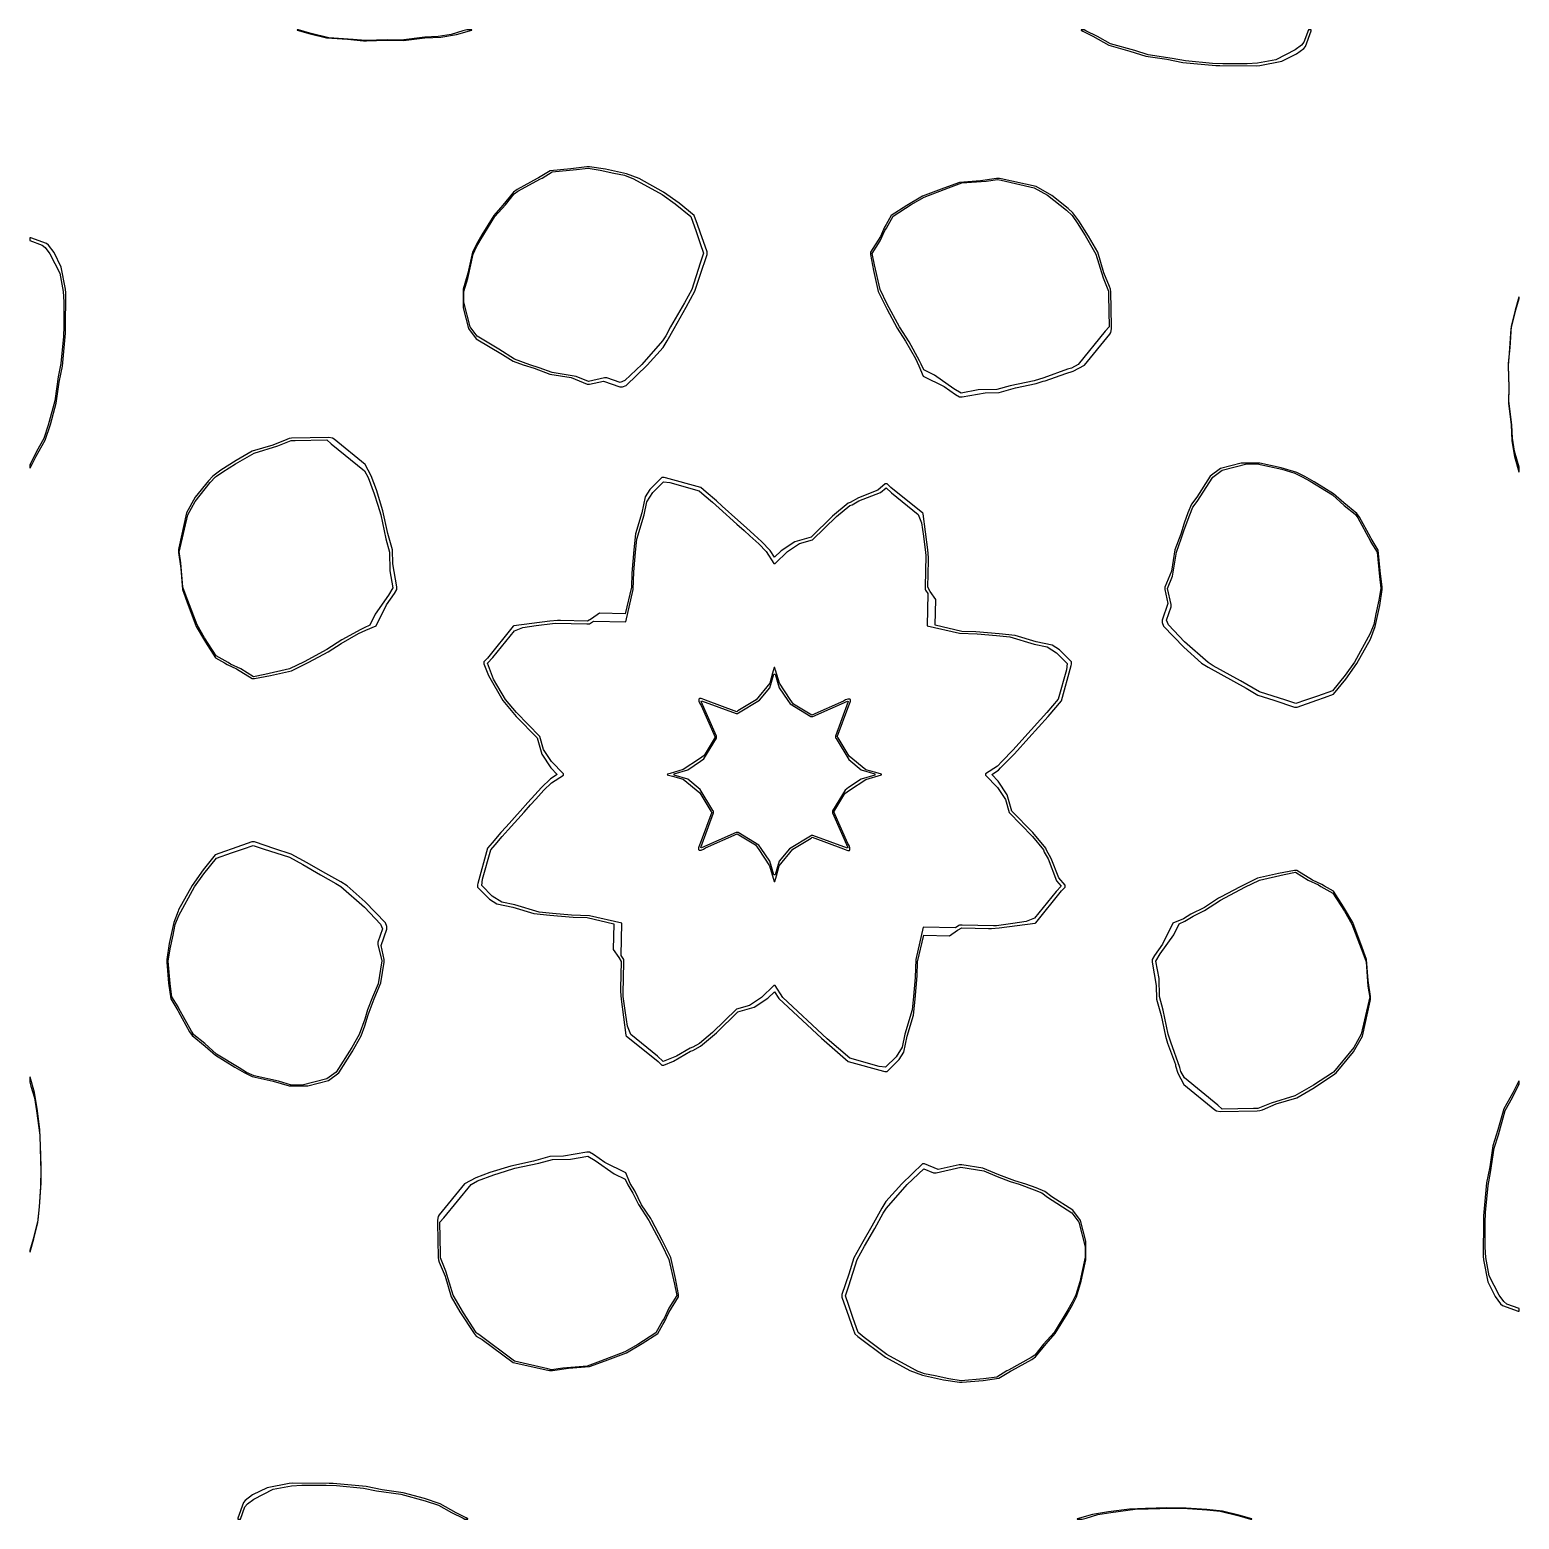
# Model space of a CAD drawing. Extents: x 65 to 85, y 65 to 85.
import ezdxf

# ---------------------------------------------------------------- set-up
doc = ezdxf.new("R2010")
doc.units = 0

msp = doc.modelspace()

# ---------------------------------------------------------------- linework, layer by layer
for points in [[(68.589, 84.999), (68.589, 84.996), (68.764, 84.944), (68.983, 84.89), (69.267, 84.871), (69.481, 84.85), (69.52, 84.85), (69.789, 84.858), (70.019, 84.854), (70.303, 84.892), (70.518, 84.901), (70.73, 84.934), (70.938, 84.996), (70.938, 84.999), (70.871, 84.999), (70.817, 84.984), (70.66, 84.937), (70.482, 84.909), (70.307, 84.901), (69.987, 84.859), (69.805, 84.862), (69.51, 84.853), (69.343, 84.87), (69.017, 84.891), (68.762, 84.954), (68.609, 84.999), (68.589, 84.999)], [(79.275, 84.914), (79.488, 84.791), (79.771, 84.713), (79.985, 84.644), (80.268, 84.603), (80.483, 84.562), (80.926, 84.52), (80.98, 84.518), (81.466, 84.517), (81.517, 84.521), (81.814, 84.576), (82.009, 84.674), (82.107, 84.747), (82.128, 84.775), (82.206, 84.984), (82.206, 84.999), (82.171, 84.999), (82.109, 84.835), (82.078, 84.792), (81.991, 84.728), (81.731, 84.597), (81.483, 84.551), (81.346, 84.54), (81.019, 84.541), (80.88, 84.548), (80.517, 84.582), (80.341, 84.615), (80.015, 84.662), (79.839, 84.719), (79.512, 84.809), (79.335, 84.911), (79.179, 84.985), (79.157, 84.999), (79.117, 84.999), (79.117, 84.992), (79.138, 84.979), (79.275, 84.914)], [(70.89, 80.989), (70.994, 80.851), (71.348, 80.64), (71.489, 80.55), (71.625, 80.5), (71.772, 80.454), (71.985, 80.376), (72.271, 80.33), (72.484, 80.239), (72.518, 80.239), (72.702, 80.282), (72.925, 80.206), (72.958, 80.206), (73.009, 80.224), (73.291, 80.494), (73.503, 80.735), (73.558, 80.823), (73.651, 80.99), (73.815, 81.275), (73.932, 81.488), (74, 81.706), (74.094, 81.983), (74.094, 82.016), (74, 82.28), (73.966, 82.385), (73.923, 82.507), (73.722, 82.673), (73.509, 82.821), (73.184, 83.001), (73.014, 83.066), (72.89, 83.091), (72.731, 83.127), (72.518, 83.161), (72.481, 83.161), (72.267, 83.132), (71.987, 83.106), (71.831, 83.01), (71.812, 83.001), (71.547, 82.855), (71.494, 82.818), (71.354, 82.644), (71.231, 82.507), (71.071, 82.245), (70.998, 82.121), (70.946, 82.013), (70.884, 81.73), (70.82, 81.517), (70.819, 81.268), (70.89, 80.989)], [(70.881, 81.66), (70.953, 81.987), (71.001, 82.087), (71.061, 82.19), (71.246, 82.493), (71.388, 82.65), (71.506, 82.796), (71.554, 82.83), (71.859, 82.999), (71.88, 83.009), (72.013, 83.09), (72.343, 83.121), (72.498, 83.142), (72.659, 83.116), (72.841, 83.075), (72.986, 83.046), (73.108, 82.999), (73.491, 82.787), (73.668, 82.664), (73.876, 82.492), (73.947, 82.289), (74, 82.129), (74.046, 82), (74, 81.865), (73.891, 81.512), (73.793, 81.335), (73.605, 81.01), (73.539, 80.889), (73.497, 80.822), (73.219, 80.505), (72.991, 80.288), (72.926, 80.265), (72.75, 80.324), (72.716, 80.324), (72.504, 80.275), (72.339, 80.345), (72.015, 80.397), (71.838, 80.462), (71.717, 80.5), (71.51, 80.576), (71.299, 80.712), (71.006, 80.887), (70.912, 81.011), (70.827, 81.341), (70.828, 81.483), (70.881, 81.66)], [(76.288, 81.982), (76.331, 81.769), (76.394, 81.487), (76.507, 81.251), (76.648, 80.991), (76.759, 80.819), (76.891, 80.584), (76.937, 80.489), (76.996, 80.35), (77.28, 80.209), (77.432, 80.102), (77.486, 80.071), (77.518, 80.071), (77.83, 80.126), (78.017, 80.13), (78.236, 80.192), (78.515, 80.25), (78.607, 80.279), (78.632, 80.285), (78.912, 80.386), (79.012, 80.417), (79.162, 80.496), (79.503, 80.914), (79.515, 80.934), (79.526, 80.982), (79.526, 81.02), (79.517, 81.482), (79.512, 81.515), (79.5, 81.55), (79.424, 81.734), (79.341, 82.011), (79.217, 82.226), (79.085, 82.434), (79.034, 82.507), (79.005, 82.542), (78.942, 82.601), (78.723, 82.776), (78.512, 82.894), (78.044, 82.999), (78.019, 83.003), (77.981, 83.003), (77.766, 82.971), (77.484, 82.948), (77.275, 82.871), (76.989, 82.763), (76.776, 82.641), (76.568, 82.505), (76.498, 82.384), (76.475, 82.348), (76.421, 82.225), (76.288, 82.014), (76.288, 81.982)], [(76.42, 82.165), (76.482, 82.305), (76.502, 82.336), (76.593, 82.495), (76.834, 82.652), (77.011, 82.753), (77.338, 82.877), (77.515, 82.942), (77.841, 82.968), (77.995, 82.991), (78.044, 82.978), (78.488, 82.878), (78.667, 82.778), (78.92, 82.575), (78.995, 82.504), (79.005, 82.493), (79.064, 82.406), (79.173, 82.236), (79.316, 81.988), (79.412, 81.667), (79.485, 81.491), (79.484, 81.472), (79.484, 81.433), (79.495, 81.011), (79.441, 80.951), (79.075, 80.503), (78.988, 80.457), (78.934, 80.441), (78.614, 80.325), (78.485, 80.287), (78.165, 80.219), (77.983, 80.168), (77.736, 80.163), (77.507, 80.122), (77.408, 80.18), (77.15, 80.36), (77.004, 80.433), (76.97, 80.511), (76.949, 80.556), (76.808, 80.808), (76.677, 81.009), (76.511, 81.316), (76.417, 81.513), (76.343, 81.841), (76.313, 81.994), (76.42, 82.165)], [(65.001, 79.117), (65.008, 79.117), (65.021, 79.138), (65.086, 79.275), (65.209, 79.489), (65.278, 79.701), (65.356, 79.984), (65.397, 80.268), (65.438, 80.483), (65.479, 80.926), (65.482, 80.98), (65.483, 81.466), (65.479, 81.517), (65.424, 81.814), (65.326, 82.009), (65.253, 82.107), (65.225, 82.128), (65.016, 82.206), (65.001, 82.206), (65.001, 82.171), (65.165, 82.109), (65.207, 82.078), (65.272, 81.991), (65.403, 81.731), (65.449, 81.483), (65.46, 81.346), (65.459, 81.019), (65.452, 80.88), (65.418, 80.517), (65.384, 80.341), (65.338, 80.016), (65.248, 79.689), (65.19, 79.511), (65.089, 79.335), (65.014, 79.179), (65.001, 79.157), (65.001, 79.117)], [(84.854, 79.981), (84.892, 79.697), (84.901, 79.482), (84.934, 79.27), (84.996, 79.062), (84.999, 79.062), (84.999, 79.128), (84.937, 79.34), (84.909, 79.518), (84.901, 79.693), (84.859, 80.013), (84.862, 80.195), (84.853, 80.49), (84.87, 80.657), (84.891, 80.983), (84.954, 81.237), (84.999, 81.39), (84.999, 81.411), (84.996, 81.411), (84.944, 81.235), (84.89, 81.017), (84.871, 80.733), (84.85, 80.519), (84.85, 80.48), (84.858, 80.211), (84.854, 79.981)], [(67.029, 77.766), (67.051, 77.484), (67.129, 77.272), (67.237, 76.989), (67.359, 76.776), (67.495, 76.568), (67.616, 76.498), (67.651, 76.475), (67.775, 76.42), (67.986, 76.288), (68.018, 76.288), (68.231, 76.331), (68.513, 76.394), (68.749, 76.507), (69.009, 76.648), (69.181, 76.759), (69.416, 76.891), (69.511, 76.937), (69.65, 76.996), (69.791, 77.28), (69.898, 77.432), (69.929, 77.486), (69.929, 77.518), (69.874, 77.83), (69.87, 78.017), (69.808, 78.236), (69.743, 78.538), (69.656, 78.823), (69.583, 79.011), (69.503, 79.162), (69.086, 79.503), (69.066, 79.515), (69.018, 79.526), (68.517, 79.517), (68.485, 79.512), (68.45, 79.5), (68.266, 79.424), (67.988, 79.341), (67.774, 79.217), (67.566, 79.085), (67.493, 79.034), (67.458, 79.005), (67.399, 78.942), (67.223, 78.723), (67.106, 78.512), (67, 78.044), (66.997, 78.019), (66.997, 77.981), (67.029, 77.766)], [(67.031, 77.841), (67.008, 77.995), (67.022, 78.044), (67.122, 78.488), (67.222, 78.667), (67.425, 78.92), (67.495, 78.995), (67.507, 79.005), (67.594, 79.064), (67.764, 79.173), (68.012, 79.316), (68.333, 79.412), (68.509, 79.485), (68.528, 79.484), (68.566, 79.484), (68.989, 79.494), (69.049, 79.441), (69.496, 79.075), (69.542, 78.989), (69.626, 78.77), (69.675, 78.614), (69.713, 78.485), (69.78, 78.165), (69.832, 77.983), (69.837, 77.736), (69.877, 77.507), (69.819, 77.408), (69.64, 77.151), (69.566, 77.004), (69.489, 76.97), (69.444, 76.949), (69.192, 76.808), (68.991, 76.677), (68.684, 76.511), (68.487, 76.417), (68.159, 76.343), (68.006, 76.313), (67.835, 76.42), (67.694, 76.482), (67.664, 76.502), (67.505, 76.593), (67.348, 76.834), (67.247, 77.011), (67.122, 77.338), (67.057, 77.515), (67.031, 77.841)], [(80.206, 77.041), (80.224, 76.991), (80.494, 76.708), (80.735, 76.497), (80.823, 76.442), (81.331, 76.158), (81.488, 76.067), (81.706, 76), (81.983, 75.906), (82.016, 75.905), (82.28, 76), (82.385, 76.034), (82.507, 76.077), (82.673, 76.278), (82.821, 76.491), (83.001, 76.815), (83.066, 76.986), (83.091, 77.11), (83.127, 77.269), (83.161, 77.482), (83.161, 77.519), (83.132, 77.733), (83.106, 78.013), (83.01, 78.169), (83.001, 78.188), (82.855, 78.453), (82.818, 78.505), (82.644, 78.646), (82.507, 78.769), (82.245, 78.929), (82.121, 79.001), (82.012, 79.054), (81.805, 79.116), (81.518, 79.179), (81.268, 79.181), (80.989, 79.11), (80.85, 79.005), (80.669, 78.723), (80.6, 78.629), (80.55, 78.512), (80.5, 78.374), (80.454, 78.228), (80.376, 78.015), (80.33, 77.729), (80.239, 77.516), (80.239, 77.482), (80.282, 77.298), (80.206, 77.074), (80.206, 77.041)], [(80.324, 77.284), (80.275, 77.496), (80.345, 77.661), (80.397, 77.985), (80.462, 78.162), (80.5, 78.283), (80.575, 78.488), (80.618, 78.588), (80.676, 78.667), (80.886, 78.993), (81.011, 79.088), (81.341, 79.172), (81.482, 79.171), (81.81, 79.1), (81.988, 79.047), (82.087, 78.998), (82.19, 78.939), (82.493, 78.754), (82.65, 78.612), (82.796, 78.494), (82.83, 78.446), (82.999, 78.141), (83.008, 78.119), (83.09, 77.987), (83.121, 77.657), (83.142, 77.502), (83.116, 77.341), (83.075, 77.159), (83.046, 77.014), (82.999, 76.892), (82.787, 76.509), (82.664, 76.332), (82.493, 76.124), (82.289, 76.053), (82.129, 76), (82, 75.954), (81.865, 76), (81.511, 76.109), (81.255, 76.256), (80.889, 76.461), (80.822, 76.503), (80.505, 76.781), (80.288, 77.009), (80.265, 77.074), (80.324, 77.25), (80.324, 77.284)], [(71.273, 73.262), (71.485, 73.219), (71.769, 73.134), (71.982, 73.112), (72.298, 73.086), (72.483, 73.078), (72.841, 72.997), (72.836, 72.651), (72.909, 72.544), (72.942, 72.487), (72.932, 72.125), (72.932, 72.087), (72.941, 71.982), (73.004, 71.501), (73.008, 71.493), (73.438, 71.146), (73.488, 71.098), (73.516, 71.098), (73.646, 71.149), (73.871, 71.284), (73.905, 71.295), (74.008, 71.354), (74.221, 71.532), (74.509, 71.813), (74.726, 71.874), (74.912, 71.996), (74.999, 72.082), (75.056, 71.993), (75.63, 71.462), (75.99, 71.147), (76.465, 71.015), (76.481, 71.013), (76.511, 71.013), (76.674, 71.173), (76.738, 71.273), (76.78, 71.485), (76.865, 71.769), (76.888, 71.982), (76.914, 72.298), (76.922, 72.483), (77.003, 72.841), (77.349, 72.836), (77.456, 72.909), (77.513, 72.942), (77.874, 72.932), (77.913, 72.932), (78.018, 72.941), (78.498, 73.005), (78.507, 73.008), (78.854, 73.438), (78.902, 73.488), (78.901, 73.512), (78.817, 73.612), (78.716, 73.871), (78.651, 73.984), (78.644, 74.01), (78.467, 74.221), (78.187, 74.509), (78.126, 74.726), (78.004, 74.912), (77.918, 74.999), (78.006, 75.056), (78.036, 75.089), (78.224, 75.279), (78.413, 75.494), (78.674, 75.779), (78.853, 75.99), (78.985, 76.465), (78.987, 76.481), (78.987, 76.511), (78.827, 76.674), (78.727, 76.738), (78.515, 76.78), (78.231, 76.865), (78.018, 76.888), (77.702, 76.914), (77.517, 76.922), (77.159, 77.003), (77.164, 77.349), (77.09, 77.456), (77.057, 77.513), (77.068, 77.874), (77.068, 77.913), (77.059, 78.018), (76.995, 78.498), (76.992, 78.507), (76.561, 78.854), (76.511, 78.902), (76.488, 78.901), (76.388, 78.817), (76.129, 78.716), (76.016, 78.651), (75.99, 78.644), (75.779, 78.467), (75.491, 78.187), (75.274, 78.126), (75.088, 78.004), (75.001, 77.917), (74.943, 78.007), (74.824, 78.13), (74.725, 78.22), (74.626, 78.313), (74.506, 78.413), (74.296, 78.603), (74.221, 78.674), (74.081, 78.79), (74.01, 78.853), (73.535, 78.985), (73.519, 78.987), (73.489, 78.987), (73.326, 78.827), (73.262, 78.727), (73.22, 78.515), (73.135, 78.231), (73.112, 78.018), (73.086, 77.702), (73.078, 77.517), (72.997, 77.159), (72.651, 77.164), (72.544, 77.09), (72.487, 77.057), (72.125, 77.068), (72.087, 77.068), (71.982, 77.059), (71.501, 76.995), (71.493, 76.992), (71.146, 76.561), (71.098, 76.511), (71.098, 76.484), (71.158, 76.329), (71.354, 75.992), (71.532, 75.779), (71.813, 75.491), (71.874, 75.274), (71.996, 75.088), (72.082, 75.001), (71.993, 74.943), (71.87, 74.824), (71.78, 74.725), (71.686, 74.626), (71.587, 74.506), (71.397, 74.296), (71.326, 74.221), (71.21, 74.081), (71.147, 74.01), (71.015, 73.535), (71.013, 73.519), (71.013, 73.489), (71.173, 73.326), (71.273, 73.262)], [(71.08, 73.593), (71.191, 73.99), (71.248, 74.054), (71.343, 74.169), (71.425, 74.255), (71.64, 74.494), (71.722, 74.591), (71.795, 74.669), (71.903, 74.788), (72.007, 74.888), (72.167, 74.991), (72.166, 75.011), (72.004, 75.176), (71.898, 75.336), (71.849, 75.509), (71.537, 75.831), (71.388, 76.008), (71.229, 76.282), (71.146, 76.496), (71.22, 76.573), (71.507, 76.93), (71.621, 76.974), (71.799, 77.001), (72.018, 77.029), (72.06, 77.033), (72.48, 77.021), (72.514, 77.021), (72.57, 77.057), (73.003, 77.051), (73.101, 77.483), (73.111, 77.723), (73.133, 77.982), (73.151, 78.159), (73.249, 78.485), (73.284, 78.663), (73.365, 78.788), (73.508, 78.929), (73.593, 78.919), (73.99, 78.809), (74.054, 78.752), (74.169, 78.657), (74.255, 78.575), (74.494, 78.36), (74.591, 78.278), (74.669, 78.204), (74.788, 78.097), (74.888, 77.993), (74.991, 77.833), (75.011, 77.833), (75.176, 77.996), (75.336, 78.102), (75.509, 78.15), (75.831, 78.463), (76.01, 78.613), (76.043, 78.622), (76.134, 78.674), (76.425, 78.788), (76.5, 78.851), (76.573, 78.78), (76.93, 78.493), (76.974, 78.379), (77.001, 78.201), (77.029, 77.982), (77.033, 77.94), (77.021, 77.52), (77.021, 77.486), (77.028, 77.473), (77.057, 77.43), (77.051, 76.997), (77.483, 76.899), (77.723, 76.888), (77.982, 76.867), (78.159, 76.848), (78.485, 76.751), (78.663, 76.715), (78.788, 76.635), (78.929, 76.492), (78.919, 76.407), (78.809, 76.01), (78.657, 75.831), (78.359, 75.506), (78.204, 75.331), (78.051, 75.176), (77.994, 75.112), (77.833, 75.008), (77.833, 74.989), (77.996, 74.824), (78.102, 74.664), (78.15, 74.491), (78.463, 74.169), (78.613, 73.99), (78.622, 73.956), (78.674, 73.866), (78.788, 73.574), (78.851, 73.5), (78.78, 73.427), (78.493, 73.069), (78.379, 73.026), (78.201, 72.999), (77.982, 72.97), (77.94, 72.967), (77.52, 72.979), (77.486, 72.979), (77.473, 72.972), (77.43, 72.942), (76.997, 72.949), (76.899, 72.517), (76.888, 72.276), (76.867, 72.018), (76.848, 71.841), (76.751, 71.515), (76.715, 71.337), (76.635, 71.211), (76.492, 71.071), (76.407, 71.08), (76.01, 71.191), (75.709, 71.453), (75.112, 72.006), (75.008, 72.167), (74.989, 72.166), (74.824, 72.004), (74.664, 71.898), (74.491, 71.85), (74.169, 71.537), (73.992, 71.388), (73.903, 71.338), (73.866, 71.326), (73.684, 71.216), (73.504, 71.146), (73.427, 71.22), (73.069, 71.507), (73.026, 71.621), (72.999, 71.799), (72.97, 72.018), (72.967, 72.06), (72.979, 72.48), (72.979, 72.514), (72.943, 72.57), (72.949, 73.003), (72.517, 73.101), (72.276, 73.111), (72.018, 73.133), (71.841, 73.151), (71.515, 73.249), (71.337, 73.284), (71.211, 73.365), (71.071, 73.508), (71.08, 73.593)], [(73.775, 74.936), (73.996, 74.752), (74.143, 74.506), (74.157, 74.496), (74.004, 74.075), (73.999, 74.065), (73.981, 74.016), (73.981, 73.991), (73.987, 73.986), (74.016, 73.986), (74.046, 73.999), (74.075, 74.016), (74.498, 74.205), (74.744, 74.054), (74.79, 73.992), (74.935, 73.774), (74.996, 73.562), (75.004, 73.562), (75.025, 73.639), (75.064, 73.775), (75.248, 73.996), (75.494, 74.143), (75.504, 74.157), (75.925, 74.004), (75.934, 73.999), (75.984, 73.981), (76.009, 73.981), (76.013, 73.987), (76.013, 74.016), (76.001, 74.046), (75.984, 74.074), (75.795, 74.498), (75.946, 74.744), (76.008, 74.79), (76.226, 74.935), (76.438, 74.996), (76.438, 75.004), (76.36, 75.025), (76.225, 75.064), (76.004, 75.248), (75.857, 75.494), (75.843, 75.504), (75.996, 75.925), (76.001, 75.934), (76.019, 75.984), (76.019, 76.009), (76.013, 76.013), (75.984, 76.013), (75.954, 76.001), (75.925, 75.984), (75.502, 75.795), (75.256, 75.946), (75.209, 76.008), (75.065, 76.226), (75.013, 76.402), (75.004, 76.438), (74.996, 76.438), (74.975, 76.36), (74.936, 76.225), (74.752, 76.004), (74.506, 75.857), (74.496, 75.842), (74.075, 75.996), (74.065, 76.001), (74.016, 76.019), (73.991, 76.019), (73.986, 76.013), (73.986, 75.984), (73.999, 75.954), (74.016, 75.925), (74.205, 75.502), (74.054, 75.256), (73.992, 75.209), (73.774, 75.065), (73.598, 75.013), (73.562, 75.004), (73.561, 74.996), (73.631, 74.977), (73.775, 74.936)], [(73.652, 75.01), (73.836, 75.063), (74.008, 75.177), (74.052, 75.209), (74.222, 75.486), (74.222, 75.516), (74.014, 75.981), (74.021, 75.988), (74.484, 75.82), (74.509, 75.82), (74.515, 75.828), (74.797, 75.996), (74.937, 76.165), (74.99, 76.348), (75.01, 76.348), (75.063, 76.164), (75.177, 75.992), (75.209, 75.948), (75.486, 75.778), (75.516, 75.778), (75.981, 75.986), (75.988, 75.979), (75.82, 75.516), (75.82, 75.491), (75.828, 75.485), (75.996, 75.203), (76.165, 75.062), (76.348, 75.01), (76.348, 74.99), (76.164, 74.937), (75.993, 74.824), (75.948, 74.79), (75.778, 74.514), (75.778, 74.484), (75.986, 74.019), (75.979, 74.012), (75.516, 74.18), (75.491, 74.18), (75.485, 74.172), (75.203, 74.004), (75.063, 73.835), (75.01, 73.652), (74.99, 73.652), (74.937, 73.836), (74.823, 74.008), (74.79, 74.052), (74.514, 74.222), (74.484, 74.222), (74.019, 74.014), (74.012, 74.021), (74.18, 74.484), (74.18, 74.509), (74.172, 74.515), (74.004, 74.797), (73.835, 74.937), (73.652, 74.99), (73.652, 75.01)], [(66.839, 72.481), (66.865, 72.197), (66.893, 71.987), (66.989, 71.831), (66.998, 71.812), (67.145, 71.547), (67.182, 71.494), (67.356, 71.354), (67.493, 71.231), (67.754, 71.071), (67.879, 70.998), (67.987, 70.946), (68.27, 70.884), (68.483, 70.82), (68.732, 70.819), (69.011, 70.89), (69.149, 70.994), (69.33, 71.276), (69.45, 71.489), (69.5, 71.625), (69.545, 71.772), (69.625, 71.988), (69.716, 72.201), (69.761, 72.482), (69.761, 72.518), (69.718, 72.702), (69.793, 72.925), (69.793, 72.958), (69.775, 73.009), (69.505, 73.291), (69.264, 73.503), (69.176, 73.558), (68.934, 73.693), (68.725, 73.815), (68.512, 73.932), (68.293, 74), (68.017, 74.094), (67.984, 74.094), (67.72, 74), (67.615, 73.966), (67.492, 73.923), (67.327, 73.722), (67.179, 73.509), (66.999, 73.184), (66.992, 73.167), (66.934, 73.014), (66.908, 72.89), (66.873, 72.731), (66.839, 72.518), (66.839, 72.481)], [(66.857, 72.495), (66.884, 72.659), (66.924, 72.841), (66.954, 72.986), (67.001, 73.108), (67.213, 73.491), (67.336, 73.668), (67.507, 73.876), (67.711, 73.947), (67.871, 74), (68, 74.046), (68.135, 74), (68.488, 73.891), (68.665, 73.793), (68.904, 73.654), (69.111, 73.538), (69.178, 73.497), (69.494, 73.219), (69.712, 72.991), (69.735, 72.926), (69.676, 72.75), (69.676, 72.716), (69.726, 72.497), (69.677, 72.189), (69.602, 72.012), (69.537, 71.838), (69.5, 71.717), (69.424, 71.511), (69.325, 71.334), (69.113, 71.005), (68.989, 70.912), (68.659, 70.827), (68.517, 70.828), (68.34, 70.881), (68.013, 70.953), (67.912, 71.001), (67.81, 71.061), (67.507, 71.246), (67.349, 71.388), (67.204, 71.505), (67.17, 71.554), (67.001, 71.859), (66.991, 71.88), (66.91, 72.013), (66.885, 72.193), (66.857, 72.495)], [(80.417, 70.988), (80.496, 70.838), (80.913, 70.497), (80.934, 70.485), (80.982, 70.473), (81.482, 70.483), (81.515, 70.487), (81.55, 70.499), (81.734, 70.576), (82.012, 70.659), (82.226, 70.783), (82.507, 70.966), (82.541, 70.995), (82.776, 71.277), (82.894, 71.488), (82.999, 71.956), (83.003, 71.981), (83.003, 72.018), (82.971, 72.234), (82.948, 72.515), (82.871, 72.728), (82.763, 73.011), (82.641, 73.224), (82.505, 73.432), (82.384, 73.502), (82.348, 73.525), (82.225, 73.579), (82.014, 73.711), (81.982, 73.711), (81.769, 73.669), (81.487, 73.606), (81.251, 73.493), (80.99, 73.351), (80.963, 73.338), (80.775, 73.216), (80.588, 73.126), (80.49, 73.064), (80.35, 73.004), (80.209, 72.72), (80.102, 72.568), (80.071, 72.514), (80.071, 72.482), (80.126, 72.169), (80.13, 71.983), (80.192, 71.763), (80.25, 71.485), (80.278, 71.394), (80.382, 71.104), (80.386, 71.087), (80.417, 70.988)], [(80.32, 71.407), (80.287, 71.515), (80.219, 71.835), (80.168, 72.017), (80.163, 72.263), (80.122, 72.493), (80.18, 72.592), (80.36, 72.849), (80.433, 72.996), (80.51, 73.029), (80.621, 73.1), (80.774, 73.173), (80.987, 73.311), (81.316, 73.489), (81.513, 73.583), (81.841, 73.656), (81.994, 73.687), (82.165, 73.58), (82.305, 73.517), (82.336, 73.498), (82.495, 73.407), (82.652, 73.166), (82.753, 72.989), (82.877, 72.662), (82.942, 72.484), (82.968, 72.159), (82.992, 72.005), (82.978, 71.956), (82.878, 71.512), (82.778, 71.333), (82.505, 71.005), (82.493, 70.995), (82.236, 70.827), (81.988, 70.684), (81.667, 70.587), (81.491, 70.514), (81.472, 70.516), (81.433, 70.516), (81.011, 70.505), (80.951, 70.559), (80.503, 70.925), (80.457, 71.012), (80.441, 71.066), (80.32, 71.407)], [(65.001, 68.589), (65.004, 68.589), (65.056, 68.764), (65.11, 68.983), (65.132, 69.197), (65.15, 69.47), (65.155, 69.695), (65.155, 69.735), (65.146, 70.019), (65.136, 70.233), (65.099, 70.517), (65.066, 70.73), (65.004, 70.938), (65.001, 70.938), (65.001, 70.871), (65.016, 70.817), (65.063, 70.66), (65.09, 70.483), (65.134, 70.157), (65.141, 69.981), (65.151, 69.671), (65.148, 69.519), (65.126, 69.193), (65.108, 69.016), (65.046, 68.762), (65.001, 68.609), (65.001, 68.589)], [(84.775, 67.872), (84.984, 67.793), (84.999, 67.793), (84.999, 67.828), (84.835, 67.89), (84.792, 67.922), (84.728, 68.009), (84.597, 68.269), (84.551, 68.517), (84.54, 68.654), (84.541, 68.98), (84.548, 69.12), (84.582, 69.483), (84.615, 69.658), (84.662, 69.985), (84.719, 70.161), (84.809, 70.488), (84.911, 70.665), (84.985, 70.821), (84.999, 70.843), (84.999, 70.883), (84.992, 70.883), (84.979, 70.862), (84.914, 70.725), (84.791, 70.512), (84.713, 70.229), (84.644, 70.015), (84.603, 69.731), (84.562, 69.517), (84.52, 69.074), (84.518, 69.019), (84.517, 68.533), (84.521, 68.483), (84.576, 68.186), (84.674, 67.991), (84.747, 67.892), (84.775, 67.872)], [(70.483, 68.517), (70.487, 68.485), (70.499, 68.45), (70.576, 68.266), (70.659, 67.988), (70.777, 67.785), (70.966, 67.493), (70.993, 67.46), (71.075, 67.414), (71.489, 67.106), (71.956, 67), (71.981, 66.997), (72.018, 66.997), (72.234, 67.029), (72.515, 67.052), (72.728, 67.129), (73.011, 67.237), (73.224, 67.359), (73.432, 67.495), (73.502, 67.616), (73.525, 67.651), (73.579, 67.775), (73.711, 67.986), (73.711, 68.018), (73.669, 68.231), (73.606, 68.513), (73.493, 68.749), (73.351, 69.01), (73.338, 69.037), (73.216, 69.224), (73.126, 69.412), (73.063, 69.51), (73.004, 69.65), (72.72, 69.791), (72.568, 69.898), (72.514, 69.929), (72.482, 69.929), (72.169, 69.874), (71.983, 69.87), (71.763, 69.808), (71.461, 69.743), (71.177, 69.656), (70.989, 69.583), (70.838, 69.503), (70.497, 69.086), (70.485, 69.066), (70.473, 69.018), (70.473, 68.98), (70.483, 68.517)], [(70.822, 67.773), (70.684, 68.011), (70.587, 68.333), (70.514, 68.509), (70.516, 68.528), (70.516, 68.566), (70.505, 68.989), (70.559, 69.049), (70.925, 69.496), (71.011, 69.542), (71.23, 69.626), (71.386, 69.675), (71.515, 69.713), (71.835, 69.78), (72.017, 69.832), (72.263, 69.837), (72.493, 69.877), (72.592, 69.819), (72.849, 69.639), (72.996, 69.566), (73.029, 69.49), (73.1, 69.379), (73.173, 69.226), (73.311, 69.013), (73.489, 68.683), (73.583, 68.487), (73.656, 68.159), (73.687, 68.006), (73.58, 67.835), (73.518, 67.694), (73.498, 67.664), (73.407, 67.505), (73.166, 67.348), (72.989, 67.247), (72.662, 67.122), (72.485, 67.058), (72.159, 67.031), (72.005, 67.008), (71.956, 67.022), (71.511, 67.122), (71.031, 67.479), (71.006, 67.493), (70.994, 67.507), (70.822, 67.773)], [(75.905, 67.984), (76, 67.72), (76.034, 67.615), (76.077, 67.492), (76.121, 67.456), (76.491, 67.178), (76.815, 66.999), (76.986, 66.934), (77.11, 66.908), (77.269, 66.873), (77.482, 66.839), (77.519, 66.839), (77.803, 66.865), (78.013, 66.893), (78.169, 66.989), (78.188, 66.999), (78.453, 67.145), (78.506, 67.182), (78.646, 67.356), (78.769, 67.493), (78.929, 67.754), (79.001, 67.879), (79.054, 67.988), (79.116, 68.195), (79.179, 68.482), (79.181, 68.732), (79.11, 69.011), (79.005, 69.149), (78.723, 69.331), (78.629, 69.399), (78.512, 69.45), (78.374, 69.5), (78.228, 69.545), (78.012, 69.625), (77.799, 69.716), (77.517, 69.761), (77.481, 69.761), (77.198, 69.698), (77.016, 69.773), (76.988, 69.773), (76.708, 69.505), (76.497, 69.265), (76.442, 69.176), (76.307, 68.934), (76.185, 68.725), (76.067, 68.512), (76, 68.293), (75.906, 68.017), (75.905, 67.984)], [(76, 68.135), (76.109, 68.488), (76.207, 68.665), (76.346, 68.904), (76.461, 69.111), (76.503, 69.178), (76.781, 69.494), (77.003, 69.706), (77.135, 69.652), (77.169, 69.653), (77.501, 69.727), (77.811, 69.677), (77.988, 69.601), (78.162, 69.537), (78.283, 69.5), (78.488, 69.425), (78.588, 69.382), (78.667, 69.324), (78.994, 69.113), (79.088, 68.989), (79.172, 68.659), (79.171, 68.518), (79.1, 68.19), (79.047, 68.012), (78.998, 67.913), (78.939, 67.81), (78.754, 67.507), (78.612, 67.349), (78.494, 67.204), (78.446, 67.17), (78.141, 67.001), (78.119, 66.991), (77.987, 66.91), (77.807, 66.885), (77.505, 66.857), (77.341, 66.884), (77.159, 66.924), (77.014, 66.954), (76.906, 66.995), (76.892, 67.001), (76.508, 67.213), (76.204, 67.441), (76.124, 67.507), (76.053, 67.711), (76, 67.871), (75.954, 68), (76, 68.135)], [(67.828, 65.001), (67.89, 65.165), (67.922, 65.207), (68.009, 65.272), (68.269, 65.403), (68.517, 65.449), (68.654, 65.46), (68.98, 65.459), (69.12, 65.452), (69.483, 65.418), (69.658, 65.384), (69.984, 65.338), (70.311, 65.248), (70.489, 65.19), (70.665, 65.089), (70.821, 65.014), (70.843, 65.001), (70.883, 65.001), (70.883, 65.008), (70.862, 65.021), (70.725, 65.086), (70.511, 65.209), (70.299, 65.278), (70.016, 65.356), (69.731, 65.397), (69.517, 65.438), (69.074, 65.479), (69.019, 65.482), (68.533, 65.483), (68.483, 65.479), (68.186, 65.424), (67.991, 65.326), (67.893, 65.253), (67.872, 65.225), (67.793, 65.016), (67.793, 65.001), (67.828, 65.001)], [(79.129, 65.001), (79.183, 65.016), (79.34, 65.063), (79.517, 65.09), (79.843, 65.134), (80.019, 65.141), (80.329, 65.151), (80.481, 65.148), (80.807, 65.126), (80.983, 65.108), (81.237, 65.046), (81.39, 65.001), (81.411, 65.001), (81.411, 65.004), (81.235, 65.056), (81.016, 65.11), (80.803, 65.132), (80.529, 65.15), (80.265, 65.155), (79.981, 65.146), (79.767, 65.136), (79.483, 65.099), (79.27, 65.066), (79.062, 65.004), (79.062, 65.001), (79.129, 65.001)]]:
    msp.add_lwpolyline(points, close=True)

doc.saveas('drawing.dxf')
